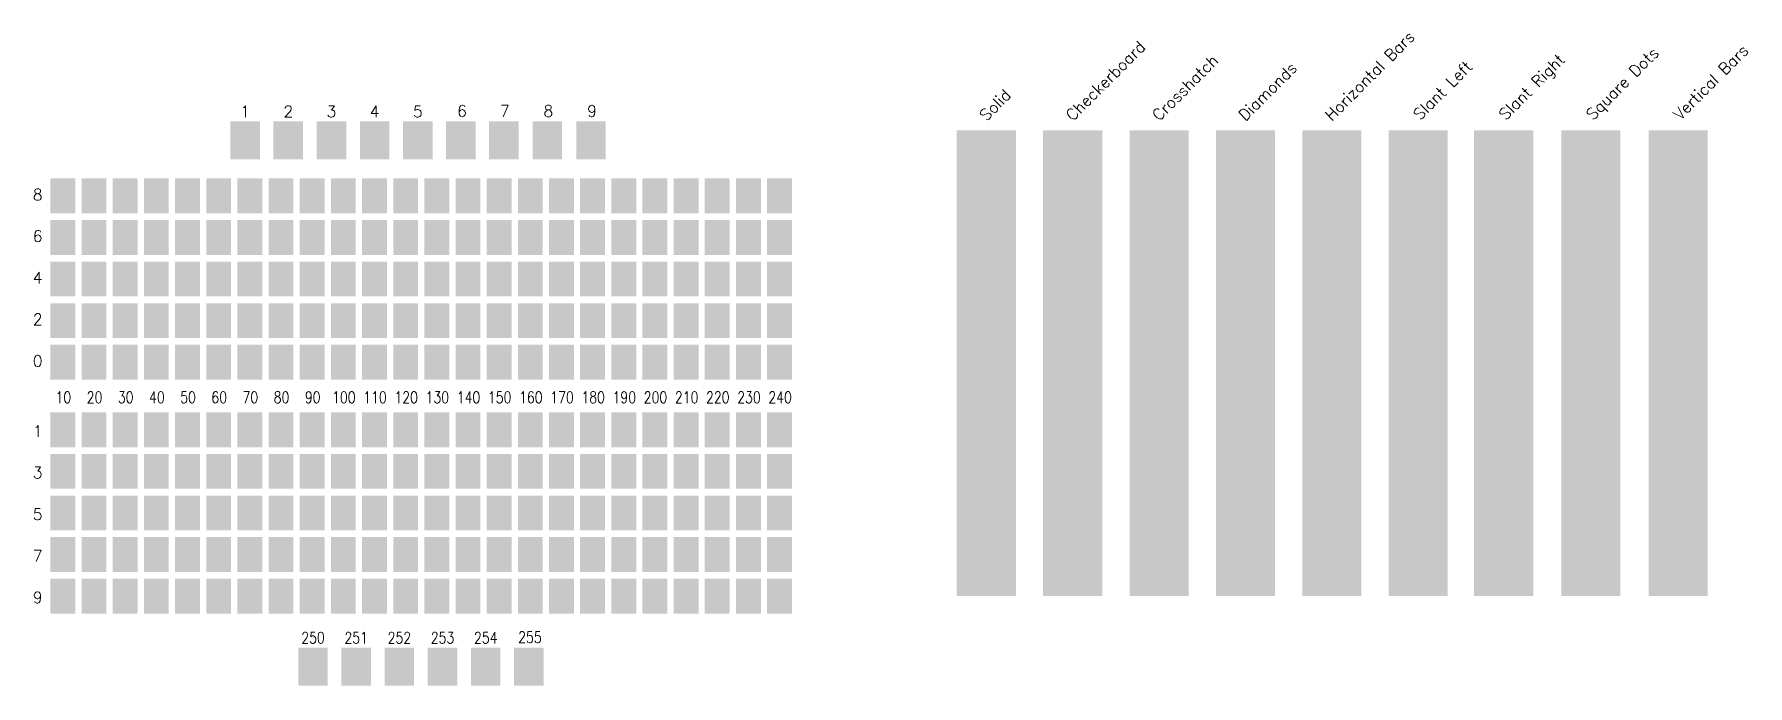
# Model space of a CAD drawing. Extents: x 1 to 331, y -12 to 113.
import ezdxf
from ezdxf.enums import TextEntityAlignment as Align

# ---------------------------------------------------------------- set-up
doc = ezdxf.new("R2010")
doc.units = 0
doc.header["$MEASUREMENT"] = 0
doc.layers.add('Color Table', color=7, linetype='Continuous')
doc.layers.add('Fill Patterns', color=7, linetype='Continuous')
doc.styles.add('Romans', font='romans.shx')

# ---------------------------------------------------------------- blocks, each defined once
blk = doc.blocks.new('Color Swatch')
at = {"color": 0}
blk.add_solid([(0, 0), (0, 6.7), (4.8, 0), (4.8, 6.7)], dxfattribs=at)

msp = doc.modelspace()

# ---------------------------------------------------------------- linework, layer by layer
at = {"layer": 'Color Table', "color": 1}
msp.add_solid([(38.64, 89.37), (38.64, 96.68), (44.33, 89.37), (44.33, 96.68)], dxfattribs=at)
at = {"layer": 'Color Table', "color": 2}
msp.add_solid([(46.95, 89.37), (46.95, 96.68), (52.64, 89.37), (52.64, 96.68)], dxfattribs=at)
at = {"layer": 'Color Table', "color": 3}
msp.add_solid([(55.27, 89.37), (55.27, 96.68), (60.95, 89.37), (60.95, 96.68)], dxfattribs=at)
at = {"layer": 'Color Table', "color": 4}
msp.add_solid([(63.58, 89.37), (63.58, 96.68), (69.27, 89.37), (69.27, 96.68)], dxfattribs=at)
at = {"layer": 'Color Table', "color": 5}
msp.add_solid([(71.89, 89.37), (71.89, 96.68), (77.58, 89.37), (77.58, 96.68)], dxfattribs=at)
at = {"layer": 'Color Table', "color": 6}
msp.add_solid([(80.2, 89.37), (80.2, 96.68), (85.89, 89.37), (85.89, 96.68)], dxfattribs=at)
at = {"layer": 'Color Table', "color": 7}
msp.add_solid([(88.45, 89.37), (88.45, 96.68), (94.13, 89.37), (94.13, 96.68)], dxfattribs=at)
at = {"layer": 'Color Table', "color": 8}
msp.add_solid([(96.84, 89.37), (96.84, 96.68), (102.53, 89.37), (102.53, 96.68)], dxfattribs=at)
at = {"layer": 'Color Table', "color": 9}
msp.add_solid([(105.24, 89.37), (105.24, 96.68), (110.93, 89.37), (110.93, 96.68)], dxfattribs=at)
at = {"layer": 'Color Table', "color": 250}
msp.add_solid([(51.72, -11.88), (51.72, -4.57), (57.41, -11.88), (57.41, -4.57)], dxfattribs=at)
at = {"layer": 'Color Table', "color": 251}
msp.add_solid([(60.03, -11.88), (60.03, -4.57), (65.72, -11.88), (65.72, -4.57)], dxfattribs=at)
at = {"layer": 'Color Table', "color": 252}
msp.add_solid([(68.35, -11.88), (68.35, -4.57), (74.03, -11.88), (74.03, -4.57)], dxfattribs=at)
at = {"layer": 'Color Table', "color": 253}
msp.add_solid([(76.66, -11.88), (76.66, -4.57), (82.35, -11.88), (82.35, -4.57)], dxfattribs=at)
at = {"layer": 'Color Table', "color": 254}
msp.add_solid([(84.97, -11.88), (84.97, -4.57), (90.66, -11.88), (90.66, -4.57)], dxfattribs=at)
at = {"layer": 'Color Table', "color": 255}
msp.add_solid([(93.28, -11.88), (93.28, -4.57), (98.97, -11.88), (98.97, -4.57)], dxfattribs=at)
at = {"layer": 'Fill Patterns', "color": 1}
msp.add_solid([(178.52, 5.35), (178.52, 94.98), (189.89, 5.35), (189.89, 94.98)], dxfattribs=at)
at = {"layer": 'Fill Patterns', "color": 2}
msp.add_solid([(195.14, 5.35), (195.14, 94.98), (206.52, 5.35), (206.52, 94.98)], dxfattribs=at)
at = {"layer": 'Fill Patterns', "color": 3}
msp.add_solid([(211.77, 5.35), (211.77, 94.98), (223.14, 5.35), (223.14, 94.98)], dxfattribs=at)
at = {"layer": 'Fill Patterns', "color": 4}
msp.add_solid([(228.39, 5.35), (228.39, 94.98), (239.77, 5.35), (239.77, 94.98)], dxfattribs=at)
at = {"layer": 'Fill Patterns', "color": 5}
msp.add_solid([(245.02, 5.35), (245.02, 94.98), (256.39, 5.35), (256.39, 94.98)], dxfattribs=at)
at = {"layer": 'Fill Patterns', "color": 6}
msp.add_solid([(261.64, 5.35), (261.64, 94.98), (273.02, 5.35), (273.02, 94.98)], dxfattribs=at)
at = {"layer": 'Fill Patterns', "color": 7}
msp.add_solid([(278.12, 5.35), (278.12, 94.98), (289.5, 5.35), (289.5, 94.98)], dxfattribs=at)
at = {"layer": 'Fill Patterns', "color": 8}
msp.add_solid([(294.92, 5.35), (294.92, 94.98), (306.3, 5.35), (306.3, 94.98)], dxfattribs=at)
at = {"layer": 'Fill Patterns', "color": 9}
msp.add_solid([(311.72, 5.35), (311.72, 94.98), (323.1, 5.35), (323.1, 94.98)], dxfattribs=at)

# ---------------------------------------------------------------- block references
at = {"layer": 'Color Table', "color": 18, "xscale": -1, "rotation": 180}
msp.add_blockref('Color Swatch', (4, 85.7), dxfattribs=at)
at = {"layer": 'Color Table', "color": 28, "xscale": -1, "rotation": 180}
msp.add_blockref('Color Swatch', (10, 85.7), dxfattribs=at)
at = {"layer": 'Color Table', "color": 38, "xscale": -1, "rotation": 180}
msp.add_blockref('Color Swatch', (16, 85.7), dxfattribs=at)
at = {"layer": 'Color Table', "color": 48, "xscale": -1, "rotation": 180}
msp.add_blockref('Color Swatch', (22, 85.7), dxfattribs=at)
at = {"layer": 'Color Table', "color": 58, "xscale": -1, "rotation": 180}
msp.add_blockref('Color Swatch', (28, 85.7), dxfattribs=at)
at = {"layer": 'Color Table', "color": 68, "xscale": -1, "rotation": 180}
msp.add_blockref('Color Swatch', (34, 85.7), dxfattribs=at)
at = {"layer": 'Color Table', "color": 78, "xscale": -1, "rotation": 180}
msp.add_blockref('Color Swatch', (40, 85.7), dxfattribs=at)
at = {"layer": 'Color Table', "color": 88, "xscale": -1, "rotation": 180}
msp.add_blockref('Color Swatch', (46, 85.7), dxfattribs=at)
at = {"layer": 'Color Table', "color": 98, "xscale": -1, "rotation": 180}
msp.add_blockref('Color Swatch', (52, 85.7), dxfattribs=at)
at = {"layer": 'Color Table', "color": 108, "xscale": -1, "rotation": 180}
msp.add_blockref('Color Swatch', (58, 85.7), dxfattribs=at)
at = {"layer": 'Color Table', "color": 118, "xscale": -1, "rotation": 180}
msp.add_blockref('Color Swatch', (64, 85.7), dxfattribs=at)
at = {"layer": 'Color Table', "color": 128, "xscale": -1, "rotation": 180}
msp.add_blockref('Color Swatch', (70, 85.7), dxfattribs=at)
at = {"layer": 'Color Table', "color": 138, "xscale": -1, "rotation": 180}
msp.add_blockref('Color Swatch', (76, 85.7), dxfattribs=at)
at = {"layer": 'Color Table', "color": 148, "xscale": -1, "rotation": 180}
msp.add_blockref('Color Swatch', (82, 85.7), dxfattribs=at)
at = {"layer": 'Color Table', "color": 158, "xscale": -1, "rotation": 180}
msp.add_blockref('Color Swatch', (88, 85.7), dxfattribs=at)
at = {"layer": 'Color Table', "color": 168, "xscale": -1, "rotation": 180}
msp.add_blockref('Color Swatch', (94, 85.7), dxfattribs=at)
at = {"layer": 'Color Table', "color": 178, "xscale": -1, "rotation": 180}
msp.add_blockref('Color Swatch', (100, 85.7), dxfattribs=at)
at = {"layer": 'Color Table', "color": 188, "xscale": -1, "rotation": 180}
msp.add_blockref('Color Swatch', (106, 85.7), dxfattribs=at)
at = {"layer": 'Color Table', "color": 198, "xscale": -1, "rotation": 180}
msp.add_blockref('Color Swatch', (112, 85.7), dxfattribs=at)
at = {"layer": 'Color Table', "color": 208, "xscale": -1, "rotation": 180}
msp.add_blockref('Color Swatch', (118, 85.7), dxfattribs=at)
at = {"layer": 'Color Table', "color": 218, "xscale": -1, "rotation": 180}
msp.add_blockref('Color Swatch', (124, 85.7), dxfattribs=at)
at = {"layer": 'Color Table', "color": 228, "xscale": -1, "rotation": 180}
msp.add_blockref('Color Swatch', (130, 85.7), dxfattribs=at)
at = {"layer": 'Color Table', "color": 238, "xscale": -1, "rotation": 180}
msp.add_blockref('Color Swatch', (136, 85.7), dxfattribs=at)
at = {"layer": 'Color Table', "color": 248, "xscale": -1, "rotation": 180}
msp.add_blockref('Color Swatch', (142, 85.7), dxfattribs=at)
at = {"layer": 'Color Table', "color": 16, "xscale": -1, "rotation": 180}
msp.add_blockref('Color Swatch', (4, 77.7), dxfattribs=at)
at = {"layer": 'Color Table', "color": 26, "xscale": -1, "rotation": 180}
msp.add_blockref('Color Swatch', (10, 77.7), dxfattribs=at)
at = {"layer": 'Color Table', "color": 36, "xscale": -1, "rotation": 180}
msp.add_blockref('Color Swatch', (16, 77.7), dxfattribs=at)
at = {"layer": 'Color Table', "color": 46, "xscale": -1, "rotation": 180}
msp.add_blockref('Color Swatch', (22, 77.7), dxfattribs=at)
at = {"layer": 'Color Table', "color": 56, "xscale": -1, "rotation": 180}
msp.add_blockref('Color Swatch', (28, 77.7), dxfattribs=at)
at = {"layer": 'Color Table', "color": 66, "xscale": -1, "rotation": 180}
msp.add_blockref('Color Swatch', (34, 77.7), dxfattribs=at)
at = {"layer": 'Color Table', "color": 76, "xscale": -1, "rotation": 180}
msp.add_blockref('Color Swatch', (40, 77.7), dxfattribs=at)
at = {"layer": 'Color Table', "color": 86, "xscale": -1, "rotation": 180}
msp.add_blockref('Color Swatch', (46, 77.7), dxfattribs=at)
at = {"layer": 'Color Table', "color": 96, "xscale": -1, "rotation": 180}
msp.add_blockref('Color Swatch', (52, 77.7), dxfattribs=at)
at = {"layer": 'Color Table', "color": 106, "xscale": -1, "rotation": 180}
msp.add_blockref('Color Swatch', (58, 77.7), dxfattribs=at)
at = {"layer": 'Color Table', "color": 116, "xscale": -1, "rotation": 180}
msp.add_blockref('Color Swatch', (64, 77.7), dxfattribs=at)
at = {"layer": 'Color Table', "color": 126, "xscale": -1, "rotation": 180}
msp.add_blockref('Color Swatch', (70, 77.7), dxfattribs=at)
at = {"layer": 'Color Table', "color": 136, "xscale": -1, "rotation": 180}
msp.add_blockref('Color Swatch', (76, 77.7), dxfattribs=at)
at = {"layer": 'Color Table', "color": 146, "xscale": -1, "rotation": 180}
msp.add_blockref('Color Swatch', (82, 77.7), dxfattribs=at)
at = {"layer": 'Color Table', "color": 156, "xscale": -1, "rotation": 180}
msp.add_blockref('Color Swatch', (88, 77.7), dxfattribs=at)
at = {"layer": 'Color Table', "color": 166, "xscale": -1, "rotation": 180}
msp.add_blockref('Color Swatch', (94, 77.7), dxfattribs=at)
at = {"layer": 'Color Table', "color": 176, "xscale": -1, "rotation": 180}
msp.add_blockref('Color Swatch', (100, 77.7), dxfattribs=at)
at = {"layer": 'Color Table', "color": 186, "xscale": -1, "rotation": 180}
msp.add_blockref('Color Swatch', (106, 77.7), dxfattribs=at)
at = {"layer": 'Color Table', "color": 196, "xscale": -1, "rotation": 180}
msp.add_blockref('Color Swatch', (112, 77.7), dxfattribs=at)
at = {"layer": 'Color Table', "color": 206, "xscale": -1, "rotation": 180}
msp.add_blockref('Color Swatch', (118, 77.7), dxfattribs=at)
at = {"layer": 'Color Table', "color": 216, "xscale": -1, "rotation": 180}
msp.add_blockref('Color Swatch', (124, 77.7), dxfattribs=at)
at = {"layer": 'Color Table', "color": 226, "xscale": -1, "rotation": 180}
msp.add_blockref('Color Swatch', (130, 77.7), dxfattribs=at)
at = {"layer": 'Color Table', "color": 236, "xscale": -1, "rotation": 180}
msp.add_blockref('Color Swatch', (136, 77.7), dxfattribs=at)
at = {"layer": 'Color Table', "color": 246, "xscale": -1, "rotation": 180}
msp.add_blockref('Color Swatch', (142, 77.7), dxfattribs=at)
at = {"layer": 'Color Table', "color": 14, "xscale": -1, "rotation": 180}
msp.add_blockref('Color Swatch', (4, 69.7), dxfattribs=at)
at = {"layer": 'Color Table', "color": 24, "xscale": -1, "rotation": 180}
msp.add_blockref('Color Swatch', (10, 69.7), dxfattribs=at)
at = {"layer": 'Color Table', "color": 34, "xscale": -1, "rotation": 180}
msp.add_blockref('Color Swatch', (16, 69.7), dxfattribs=at)
at = {"layer": 'Color Table', "color": 44, "xscale": -1, "rotation": 180}
msp.add_blockref('Color Swatch', (22, 69.7), dxfattribs=at)
at = {"layer": 'Color Table', "color": 54, "xscale": -1, "rotation": 180}
msp.add_blockref('Color Swatch', (28, 69.7), dxfattribs=at)
at = {"layer": 'Color Table', "color": 64, "xscale": -1, "rotation": 180}
msp.add_blockref('Color Swatch', (34, 69.7), dxfattribs=at)
at = {"layer": 'Color Table', "color": 74, "xscale": -1, "rotation": 180}
msp.add_blockref('Color Swatch', (40, 69.7), dxfattribs=at)
at = {"layer": 'Color Table', "color": 84, "xscale": -1, "rotation": 180}
msp.add_blockref('Color Swatch', (46, 69.7), dxfattribs=at)
at = {"layer": 'Color Table', "color": 94, "xscale": -1, "rotation": 180}
msp.add_blockref('Color Swatch', (52, 69.7), dxfattribs=at)
at = {"layer": 'Color Table', "color": 104, "xscale": -1, "rotation": 180}
msp.add_blockref('Color Swatch', (58, 69.7), dxfattribs=at)
at = {"layer": 'Color Table', "color": 114, "xscale": -1, "rotation": 180}
msp.add_blockref('Color Swatch', (64, 69.7), dxfattribs=at)
at = {"layer": 'Color Table', "color": 124, "xscale": -1, "rotation": 180}
msp.add_blockref('Color Swatch', (70, 69.7), dxfattribs=at)
at = {"layer": 'Color Table', "color": 134, "xscale": -1, "rotation": 180}
msp.add_blockref('Color Swatch', (76, 69.7), dxfattribs=at)
at = {"layer": 'Color Table', "color": 144, "xscale": -1, "rotation": 180}
msp.add_blockref('Color Swatch', (82, 69.7), dxfattribs=at)
at = {"layer": 'Color Table', "color": 154, "xscale": -1, "rotation": 180}
msp.add_blockref('Color Swatch', (88, 69.7), dxfattribs=at)
at = {"layer": 'Color Table', "color": 164, "xscale": -1, "rotation": 180}
msp.add_blockref('Color Swatch', (94, 69.7), dxfattribs=at)
at = {"layer": 'Color Table', "color": 174, "xscale": -1, "rotation": 180}
msp.add_blockref('Color Swatch', (100, 69.7), dxfattribs=at)
at = {"layer": 'Color Table', "color": 184, "xscale": -1, "rotation": 180}
msp.add_blockref('Color Swatch', (106, 69.7), dxfattribs=at)
at = {"layer": 'Color Table', "color": 194, "xscale": -1, "rotation": 180}
msp.add_blockref('Color Swatch', (112, 69.7), dxfattribs=at)
at = {"layer": 'Color Table', "color": 204, "xscale": -1, "rotation": 180}
msp.add_blockref('Color Swatch', (118, 69.7), dxfattribs=at)
at = {"layer": 'Color Table', "color": 214, "xscale": -1, "rotation": 180}
msp.add_blockref('Color Swatch', (124, 69.7), dxfattribs=at)
at = {"layer": 'Color Table', "color": 224, "xscale": -1, "rotation": 180}
msp.add_blockref('Color Swatch', (130, 69.7), dxfattribs=at)
at = {"layer": 'Color Table', "color": 234, "xscale": -1, "rotation": 180}
msp.add_blockref('Color Swatch', (136, 69.7), dxfattribs=at)
at = {"layer": 'Color Table', "color": 244, "xscale": -1, "rotation": 180}
msp.add_blockref('Color Swatch', (142, 69.7), dxfattribs=at)
at = {"layer": 'Color Table', "color": 12, "xscale": -1, "rotation": 180}
msp.add_blockref('Color Swatch', (4, 61.7), dxfattribs=at)
at = {"layer": 'Color Table', "color": 22, "xscale": -1, "rotation": 180}
msp.add_blockref('Color Swatch', (10, 61.7), dxfattribs=at)
at = {"layer": 'Color Table', "color": 32, "xscale": -1, "rotation": 180}
msp.add_blockref('Color Swatch', (16, 61.7), dxfattribs=at)
at = {"layer": 'Color Table', "color": 42, "xscale": -1, "rotation": 180}
msp.add_blockref('Color Swatch', (22, 61.7), dxfattribs=at)
at = {"layer": 'Color Table', "color": 52, "xscale": -1, "rotation": 180}
msp.add_blockref('Color Swatch', (28, 61.7), dxfattribs=at)
at = {"layer": 'Color Table', "color": 62, "xscale": -1, "rotation": 180}
msp.add_blockref('Color Swatch', (34, 61.7), dxfattribs=at)
at = {"layer": 'Color Table', "color": 72, "xscale": -1, "rotation": 180}
msp.add_blockref('Color Swatch', (40, 61.7), dxfattribs=at)
at = {"layer": 'Color Table', "color": 82, "xscale": -1, "rotation": 180}
msp.add_blockref('Color Swatch', (46, 61.7), dxfattribs=at)
at = {"layer": 'Color Table', "color": 92, "xscale": -1, "rotation": 180}
msp.add_blockref('Color Swatch', (52, 61.7), dxfattribs=at)
at = {"layer": 'Color Table', "color": 102, "xscale": -1, "rotation": 180}
msp.add_blockref('Color Swatch', (58, 61.7), dxfattribs=at)
at = {"layer": 'Color Table', "color": 112, "xscale": -1, "rotation": 180}
msp.add_blockref('Color Swatch', (64, 61.7), dxfattribs=at)
at = {"layer": 'Color Table', "color": 122, "xscale": -1, "rotation": 180}
msp.add_blockref('Color Swatch', (70, 61.7), dxfattribs=at)
at = {"layer": 'Color Table', "color": 132, "xscale": -1, "rotation": 180}
msp.add_blockref('Color Swatch', (76, 61.7), dxfattribs=at)
at = {"layer": 'Color Table', "color": 142, "xscale": -1, "rotation": 180}
msp.add_blockref('Color Swatch', (82, 61.7), dxfattribs=at)
at = {"layer": 'Color Table', "color": 152, "xscale": -1, "rotation": 180}
msp.add_blockref('Color Swatch', (88, 61.7), dxfattribs=at)
at = {"layer": 'Color Table', "color": 162, "xscale": -1, "rotation": 180}
msp.add_blockref('Color Swatch', (94, 61.7), dxfattribs=at)
at = {"layer": 'Color Table', "color": 172, "xscale": -1, "rotation": 180}
msp.add_blockref('Color Swatch', (100, 61.7), dxfattribs=at)
at = {"layer": 'Color Table', "color": 182, "xscale": -1, "rotation": 180}
msp.add_blockref('Color Swatch', (106, 61.7), dxfattribs=at)
at = {"layer": 'Color Table', "color": 192, "xscale": -1, "rotation": 180}
msp.add_blockref('Color Swatch', (112, 61.7), dxfattribs=at)
at = {"layer": 'Color Table', "color": 202, "xscale": -1, "rotation": 180}
msp.add_blockref('Color Swatch', (118, 61.7), dxfattribs=at)
at = {"layer": 'Color Table', "color": 212, "xscale": -1, "rotation": 180}
msp.add_blockref('Color Swatch', (124, 61.7), dxfattribs=at)
at = {"layer": 'Color Table', "color": 222, "xscale": -1, "rotation": 180}
msp.add_blockref('Color Swatch', (130, 61.7), dxfattribs=at)
at = {"layer": 'Color Table', "color": 232, "xscale": -1, "rotation": 180}
msp.add_blockref('Color Swatch', (136, 61.7), dxfattribs=at)
at = {"layer": 'Color Table', "color": 242, "xscale": -1, "rotation": 180}
msp.add_blockref('Color Swatch', (142, 61.7), dxfattribs=at)
at = {"layer": 'Color Table', "color": 10, "xscale": -1, "rotation": 180}
msp.add_blockref('Color Swatch', (4, 53.7), dxfattribs=at)
at = {"layer": 'Color Table', "color": 20, "xscale": -1, "rotation": 180}
msp.add_blockref('Color Swatch', (10, 53.7), dxfattribs=at)
at = {"layer": 'Color Table', "color": 30, "xscale": -1, "rotation": 180}
msp.add_blockref('Color Swatch', (16, 53.7), dxfattribs=at)
at = {"layer": 'Color Table', "color": 40, "xscale": -1, "rotation": 180}
msp.add_blockref('Color Swatch', (22, 53.7), dxfattribs=at)
at = {"layer": 'Color Table', "color": 50, "xscale": -1, "rotation": 180}
msp.add_blockref('Color Swatch', (28, 53.7), dxfattribs=at)
at = {"layer": 'Color Table', "color": 60, "xscale": -1, "rotation": 180}
msp.add_blockref('Color Swatch', (34, 53.7), dxfattribs=at)
at = {"layer": 'Color Table', "color": 70, "xscale": -1, "rotation": 180}
msp.add_blockref('Color Swatch', (40, 53.7), dxfattribs=at)
at = {"layer": 'Color Table', "color": 80, "xscale": -1, "rotation": 180}
msp.add_blockref('Color Swatch', (46, 53.7), dxfattribs=at)
at = {"layer": 'Color Table', "color": 90, "xscale": -1, "rotation": 180}
msp.add_blockref('Color Swatch', (52, 53.7), dxfattribs=at)
at = {"layer": 'Color Table', "color": 100, "xscale": -1, "rotation": 180}
msp.add_blockref('Color Swatch', (58, 53.7), dxfattribs=at)
at = {"layer": 'Color Table', "color": 110, "xscale": -1, "rotation": 180}
msp.add_blockref('Color Swatch', (64, 53.7), dxfattribs=at)
at = {"layer": 'Color Table', "color": 120, "xscale": -1, "rotation": 180}
msp.add_blockref('Color Swatch', (70, 53.7), dxfattribs=at)
at = {"layer": 'Color Table', "color": 130, "xscale": -1, "rotation": 180}
msp.add_blockref('Color Swatch', (76, 53.7), dxfattribs=at)
at = {"layer": 'Color Table', "color": 140, "xscale": -1, "rotation": 180}
msp.add_blockref('Color Swatch', (82, 53.7), dxfattribs=at)
at = {"layer": 'Color Table', "color": 150, "xscale": -1, "rotation": 180}
msp.add_blockref('Color Swatch', (88, 53.7), dxfattribs=at)
at = {"layer": 'Color Table', "color": 160, "xscale": -1, "rotation": 180}
msp.add_blockref('Color Swatch', (94, 53.7), dxfattribs=at)
at = {"layer": 'Color Table', "color": 170, "xscale": -1, "rotation": 180}
msp.add_blockref('Color Swatch', (100, 53.7), dxfattribs=at)
at = {"layer": 'Color Table', "color": 180, "xscale": -1, "rotation": 180}
msp.add_blockref('Color Swatch', (106, 53.7), dxfattribs=at)
at = {"layer": 'Color Table', "color": 190, "xscale": -1, "rotation": 180}
msp.add_blockref('Color Swatch', (112, 53.7), dxfattribs=at)
at = {"layer": 'Color Table', "color": 200, "xscale": -1, "rotation": 180}
msp.add_blockref('Color Swatch', (118, 53.7), dxfattribs=at)
at = {"layer": 'Color Table', "color": 210, "xscale": -1, "rotation": 180}
msp.add_blockref('Color Swatch', (124, 53.7), dxfattribs=at)
at = {"layer": 'Color Table', "color": 220, "xscale": -1, "rotation": 180}
msp.add_blockref('Color Swatch', (130, 53.7), dxfattribs=at)
at = {"layer": 'Color Table', "color": 230, "xscale": -1, "rotation": 180}
msp.add_blockref('Color Swatch', (136, 53.7), dxfattribs=at)
at = {"layer": 'Color Table', "color": 240, "xscale": -1, "rotation": 180}
msp.add_blockref('Color Swatch', (142, 53.7), dxfattribs=at)
at = {"layer": 'Color Table', "color": 11}
msp.add_blockref('Color Swatch', (4, 34), dxfattribs=at)
at = {"layer": 'Color Table', "color": 21}
msp.add_blockref('Color Swatch', (10, 34), dxfattribs=at)
at = {"layer": 'Color Table', "color": 31}
msp.add_blockref('Color Swatch', (16, 34), dxfattribs=at)
at = {"layer": 'Color Table', "color": 41}
msp.add_blockref('Color Swatch', (22, 34), dxfattribs=at)
at = {"layer": 'Color Table', "color": 51}
msp.add_blockref('Color Swatch', (28, 34), dxfattribs=at)
at = {"layer": 'Color Table', "color": 61}
msp.add_blockref('Color Swatch', (34, 34), dxfattribs=at)
at = {"layer": 'Color Table', "color": 71}
msp.add_blockref('Color Swatch', (40, 34), dxfattribs=at)
at = {"layer": 'Color Table', "color": 81}
msp.add_blockref('Color Swatch', (46, 34), dxfattribs=at)
at = {"layer": 'Color Table', "color": 91}
msp.add_blockref('Color Swatch', (52, 34), dxfattribs=at)
at = {"layer": 'Color Table', "color": 101}
msp.add_blockref('Color Swatch', (58, 34), dxfattribs=at)
at = {"layer": 'Color Table', "color": 111}
msp.add_blockref('Color Swatch', (64, 34), dxfattribs=at)
at = {"layer": 'Color Table', "color": 121}
msp.add_blockref('Color Swatch', (70, 34), dxfattribs=at)
at = {"layer": 'Color Table', "color": 131}
msp.add_blockref('Color Swatch', (76, 34), dxfattribs=at)
at = {"layer": 'Color Table', "color": 141}
msp.add_blockref('Color Swatch', (82, 34), dxfattribs=at)
at = {"layer": 'Color Table', "color": 151}
msp.add_blockref('Color Swatch', (88, 34), dxfattribs=at)
at = {"layer": 'Color Table', "color": 161}
msp.add_blockref('Color Swatch', (94, 34), dxfattribs=at)
at = {"layer": 'Color Table', "color": 171}
msp.add_blockref('Color Swatch', (100, 34), dxfattribs=at)
at = {"layer": 'Color Table', "color": 181}
msp.add_blockref('Color Swatch', (106, 34), dxfattribs=at)
at = {"layer": 'Color Table', "color": 191}
msp.add_blockref('Color Swatch', (112, 34), dxfattribs=at)
at = {"layer": 'Color Table', "color": 201}
msp.add_blockref('Color Swatch', (118, 34), dxfattribs=at)
at = {"layer": 'Color Table', "color": 211}
msp.add_blockref('Color Swatch', (124, 34), dxfattribs=at)
at = {"layer": 'Color Table', "color": 221}
msp.add_blockref('Color Swatch', (130, 34), dxfattribs=at)
at = {"layer": 'Color Table', "color": 231}
msp.add_blockref('Color Swatch', (136, 34), dxfattribs=at)
at = {"layer": 'Color Table', "color": 241}
msp.add_blockref('Color Swatch', (142, 34), dxfattribs=at)
at = {"layer": 'Color Table', "color": 13}
msp.add_blockref('Color Swatch', (4, 26), dxfattribs=at)
at = {"layer": 'Color Table', "color": 23}
msp.add_blockref('Color Swatch', (10, 26), dxfattribs=at)
at = {"layer": 'Color Table', "color": 33}
msp.add_blockref('Color Swatch', (16, 26), dxfattribs=at)
at = {"layer": 'Color Table', "color": 43}
msp.add_blockref('Color Swatch', (22, 26), dxfattribs=at)
at = {"layer": 'Color Table', "color": 53}
msp.add_blockref('Color Swatch', (28, 26), dxfattribs=at)
at = {"layer": 'Color Table', "color": 63}
msp.add_blockref('Color Swatch', (34, 26), dxfattribs=at)
at = {"layer": 'Color Table', "color": 73}
msp.add_blockref('Color Swatch', (40, 26), dxfattribs=at)
at = {"layer": 'Color Table', "color": 83}
msp.add_blockref('Color Swatch', (46, 26), dxfattribs=at)
at = {"layer": 'Color Table', "color": 93}
msp.add_blockref('Color Swatch', (52, 26), dxfattribs=at)
at = {"layer": 'Color Table', "color": 103}
msp.add_blockref('Color Swatch', (58, 26), dxfattribs=at)
at = {"layer": 'Color Table', "color": 113}
msp.add_blockref('Color Swatch', (64, 26), dxfattribs=at)
at = {"layer": 'Color Table', "color": 123}
msp.add_blockref('Color Swatch', (70, 26), dxfattribs=at)
at = {"layer": 'Color Table', "color": 133}
msp.add_blockref('Color Swatch', (76, 26), dxfattribs=at)
at = {"layer": 'Color Table', "color": 143}
msp.add_blockref('Color Swatch', (82, 26), dxfattribs=at)
at = {"layer": 'Color Table', "color": 153}
msp.add_blockref('Color Swatch', (88, 26), dxfattribs=at)
at = {"layer": 'Color Table', "color": 163}
msp.add_blockref('Color Swatch', (94, 26), dxfattribs=at)
at = {"layer": 'Color Table', "color": 173}
msp.add_blockref('Color Swatch', (100, 26), dxfattribs=at)
at = {"layer": 'Color Table', "color": 183}
msp.add_blockref('Color Swatch', (106, 26), dxfattribs=at)
at = {"layer": 'Color Table', "color": 193}
msp.add_blockref('Color Swatch', (112, 26), dxfattribs=at)
at = {"layer": 'Color Table', "color": 203}
msp.add_blockref('Color Swatch', (118, 26), dxfattribs=at)
at = {"layer": 'Color Table', "color": 213}
msp.add_blockref('Color Swatch', (124, 26), dxfattribs=at)
at = {"layer": 'Color Table', "color": 223}
msp.add_blockref('Color Swatch', (130, 26), dxfattribs=at)
at = {"layer": 'Color Table', "color": 233}
msp.add_blockref('Color Swatch', (136, 26), dxfattribs=at)
at = {"layer": 'Color Table', "color": 243}
msp.add_blockref('Color Swatch', (142, 26), dxfattribs=at)
at = {"layer": 'Color Table', "color": 15}
msp.add_blockref('Color Swatch', (4, 18), dxfattribs=at)
at = {"layer": 'Color Table', "color": 25}
msp.add_blockref('Color Swatch', (10, 18), dxfattribs=at)
at = {"layer": 'Color Table', "color": 35}
msp.add_blockref('Color Swatch', (16, 18), dxfattribs=at)
at = {"layer": 'Color Table', "color": 45}
msp.add_blockref('Color Swatch', (22, 18), dxfattribs=at)
at = {"layer": 'Color Table', "color": 55}
msp.add_blockref('Color Swatch', (28, 18), dxfattribs=at)
at = {"layer": 'Color Table', "color": 65}
msp.add_blockref('Color Swatch', (34, 18), dxfattribs=at)
at = {"layer": 'Color Table', "color": 75}
msp.add_blockref('Color Swatch', (40, 18), dxfattribs=at)
at = {"layer": 'Color Table', "color": 85}
msp.add_blockref('Color Swatch', (46, 18), dxfattribs=at)
at = {"layer": 'Color Table', "color": 95}
msp.add_blockref('Color Swatch', (52, 18), dxfattribs=at)
at = {"layer": 'Color Table', "color": 105}
msp.add_blockref('Color Swatch', (58, 18), dxfattribs=at)
at = {"layer": 'Color Table', "color": 115}
msp.add_blockref('Color Swatch', (64, 18), dxfattribs=at)
at = {"layer": 'Color Table', "color": 125}
msp.add_blockref('Color Swatch', (70, 18), dxfattribs=at)
at = {"layer": 'Color Table', "color": 135}
msp.add_blockref('Color Swatch', (76, 18), dxfattribs=at)
at = {"layer": 'Color Table', "color": 145}
msp.add_blockref('Color Swatch', (82, 18), dxfattribs=at)
at = {"layer": 'Color Table', "color": 155}
msp.add_blockref('Color Swatch', (88, 18), dxfattribs=at)
at = {"layer": 'Color Table', "color": 165}
msp.add_blockref('Color Swatch', (94, 18), dxfattribs=at)
at = {"layer": 'Color Table', "color": 175}
msp.add_blockref('Color Swatch', (100, 18), dxfattribs=at)
at = {"layer": 'Color Table', "color": 185}
msp.add_blockref('Color Swatch', (106, 18), dxfattribs=at)
at = {"layer": 'Color Table', "color": 195}
msp.add_blockref('Color Swatch', (112, 18), dxfattribs=at)
at = {"layer": 'Color Table', "color": 205}
msp.add_blockref('Color Swatch', (118, 18), dxfattribs=at)
at = {"layer": 'Color Table', "color": 215}
msp.add_blockref('Color Swatch', (124, 18), dxfattribs=at)
at = {"layer": 'Color Table', "color": 225}
msp.add_blockref('Color Swatch', (130, 18), dxfattribs=at)
at = {"layer": 'Color Table', "color": 235}
msp.add_blockref('Color Swatch', (136, 18), dxfattribs=at)
at = {"layer": 'Color Table', "color": 245}
msp.add_blockref('Color Swatch', (142, 18), dxfattribs=at)
at = {"layer": 'Color Table', "color": 17}
msp.add_blockref('Color Swatch', (4, 10), dxfattribs=at)
at = {"layer": 'Color Table', "color": 27}
msp.add_blockref('Color Swatch', (10, 10), dxfattribs=at)
at = {"layer": 'Color Table', "color": 37}
msp.add_blockref('Color Swatch', (16, 10), dxfattribs=at)
at = {"layer": 'Color Table', "color": 47}
msp.add_blockref('Color Swatch', (22, 10), dxfattribs=at)
at = {"layer": 'Color Table', "color": 57}
msp.add_blockref('Color Swatch', (28, 10), dxfattribs=at)
at = {"layer": 'Color Table', "color": 67}
msp.add_blockref('Color Swatch', (34, 10), dxfattribs=at)
at = {"layer": 'Color Table', "color": 77}
msp.add_blockref('Color Swatch', (40, 10), dxfattribs=at)
at = {"layer": 'Color Table', "color": 87}
msp.add_blockref('Color Swatch', (46, 10), dxfattribs=at)
at = {"layer": 'Color Table', "color": 97}
msp.add_blockref('Color Swatch', (52, 10), dxfattribs=at)
at = {"layer": 'Color Table', "color": 107}
msp.add_blockref('Color Swatch', (58, 10), dxfattribs=at)
at = {"layer": 'Color Table', "color": 117}
msp.add_blockref('Color Swatch', (64, 10), dxfattribs=at)
at = {"layer": 'Color Table', "color": 127}
msp.add_blockref('Color Swatch', (70, 10), dxfattribs=at)
at = {"layer": 'Color Table', "color": 137}
msp.add_blockref('Color Swatch', (76, 10), dxfattribs=at)
at = {"layer": 'Color Table', "color": 147}
msp.add_blockref('Color Swatch', (82, 10), dxfattribs=at)
at = {"layer": 'Color Table', "color": 157}
msp.add_blockref('Color Swatch', (88, 10), dxfattribs=at)
at = {"layer": 'Color Table', "color": 167}
msp.add_blockref('Color Swatch', (94, 10), dxfattribs=at)
at = {"layer": 'Color Table', "color": 177}
msp.add_blockref('Color Swatch', (100, 10), dxfattribs=at)
at = {"layer": 'Color Table', "color": 187}
msp.add_blockref('Color Swatch', (106, 10), dxfattribs=at)
at = {"layer": 'Color Table', "color": 197}
msp.add_blockref('Color Swatch', (112, 10), dxfattribs=at)
at = {"layer": 'Color Table', "color": 207}
msp.add_blockref('Color Swatch', (118, 10), dxfattribs=at)
at = {"layer": 'Color Table', "color": 217}
msp.add_blockref('Color Swatch', (124, 10), dxfattribs=at)
at = {"layer": 'Color Table', "color": 227}
msp.add_blockref('Color Swatch', (130, 10), dxfattribs=at)
at = {"layer": 'Color Table', "color": 237}
msp.add_blockref('Color Swatch', (136, 10), dxfattribs=at)
at = {"layer": 'Color Table', "color": 247}
msp.add_blockref('Color Swatch', (142, 10), dxfattribs=at)
at = {"layer": 'Color Table', "color": 19}
msp.add_blockref('Color Swatch', (4, 2), dxfattribs=at)
at = {"layer": 'Color Table', "color": 29}
msp.add_blockref('Color Swatch', (10, 2), dxfattribs=at)
at = {"layer": 'Color Table', "color": 39}
msp.add_blockref('Color Swatch', (16, 2), dxfattribs=at)
at = {"layer": 'Color Table', "color": 49}
msp.add_blockref('Color Swatch', (22, 2), dxfattribs=at)
at = {"layer": 'Color Table', "color": 59}
msp.add_blockref('Color Swatch', (28, 2), dxfattribs=at)
at = {"layer": 'Color Table', "color": 69}
msp.add_blockref('Color Swatch', (34, 2), dxfattribs=at)
at = {"layer": 'Color Table', "color": 79}
msp.add_blockref('Color Swatch', (40, 2), dxfattribs=at)
at = {"layer": 'Color Table', "color": 89}
msp.add_blockref('Color Swatch', (46, 2), dxfattribs=at)
at = {"layer": 'Color Table', "color": 99}
msp.add_blockref('Color Swatch', (52, 2), dxfattribs=at)
at = {"layer": 'Color Table', "color": 109}
msp.add_blockref('Color Swatch', (58, 2), dxfattribs=at)
at = {"layer": 'Color Table', "color": 119}
msp.add_blockref('Color Swatch', (64, 2), dxfattribs=at)
at = {"layer": 'Color Table', "color": 129}
msp.add_blockref('Color Swatch', (70, 2), dxfattribs=at)
at = {"layer": 'Color Table', "color": 139}
msp.add_blockref('Color Swatch', (76, 2), dxfattribs=at)
at = {"layer": 'Color Table', "color": 149}
msp.add_blockref('Color Swatch', (82, 2), dxfattribs=at)
at = {"layer": 'Color Table', "color": 159}
msp.add_blockref('Color Swatch', (88, 2), dxfattribs=at)
at = {"layer": 'Color Table', "color": 169}
msp.add_blockref('Color Swatch', (94, 2), dxfattribs=at)
at = {"layer": 'Color Table', "color": 179}
msp.add_blockref('Color Swatch', (100, 2), dxfattribs=at)
at = {"layer": 'Color Table', "color": 189}
msp.add_blockref('Color Swatch', (106, 2), dxfattribs=at)
at = {"layer": 'Color Table', "color": 199}
msp.add_blockref('Color Swatch', (112, 2), dxfattribs=at)
at = {"layer": 'Color Table', "color": 209}
msp.add_blockref('Color Swatch', (118, 2), dxfattribs=at)
at = {"layer": 'Color Table', "color": 219}
msp.add_blockref('Color Swatch', (124, 2), dxfattribs=at)
at = {"layer": 'Color Table', "color": 229}
msp.add_blockref('Color Swatch', (130, 2), dxfattribs=at)
at = {"layer": 'Color Table', "color": 239}
msp.add_blockref('Color Swatch', (136, 2), dxfattribs=at)
at = {"layer": 'Color Table', "color": 249}
msp.add_blockref('Color Swatch', (142, 2), dxfattribs=at)

# ---------------------------------------------------------------- texts
at = {"layer": 'Color Table', "color": 7, "style": 'Romans'}
for s, p in [('1', (41.49, 97.49)), ('2', (49.8, 97.49)), ('3', (58.11, 97.49)), ('4', (66.42, 97.49)), ('5', (74.74, 97.49)), ('6', (83.25, 97.58)), ('7', (91.49, 97.58)), ('8', (99.88, 97.58)), ('9', (108.28, 97.58))]:
    msp.add_text(s, height=2.2, dxfattribs=at).set_placement(p, align=Align.CENTER)
for s, p in [('8', (2.5, 81.5)), ('6', (2.5, 73.5)), ('4', (2.5, 65.5)), ('2', (2.5, 57.5)), ('0', (2.5, 49.5)), ('1', (2.5, 36)), ('3', (2.5, 28)), ('5', (2.5, 20)), ('7', (2.5, 12)), ('9', (2.5, 4))]:
    msp.add_text(s, height=2.2, dxfattribs=at).set_placement(p, align=Align.RIGHT)
at = {"layer": 'Color Table', "color": 7, "style": 'Romans', "width": 0.8}
for s, p in [('10', (6.5, 42.5)), ('20', (12.5, 42.5)), ('30', (18.5, 42.5)), ('40', (24.5, 42.5)), ('50', (30.5, 42.5)), ('60', (36.5, 42.5)), ('70', (42.5, 42.5)), ('80', (48.5, 42.5)), ('90', (54.5, 42.5)), ('100', (60.5, 42.5)), ('110', (66.5, 42.5)), ('120', (72.5, 42.5)), ('130', (78.5, 42.5)), ('140', (84.5, 42.5)), ('150', (90.5, 42.5)), ('160', (96.5, 42.5)), ('170', (102.5, 42.5)), ('180', (108.5, 42.5)), ('190', (114.5, 42.5)), ('200', (120.5, 42.5)), ('210', (126.5, 42.5)), ('220', (132.5, 42.5)), ('230', (138.5, 42.5)), ('240', (144.5, 42.5)), ('250', (54.57, -3.75)), ('251', (62.88, -3.75)), ('252', (71.19, -3.75)), ('253', (79.5, -3.75)), ('254', (87.82, -3.75)), ('255', (96.32, -3.66))]:
    msp.add_text(s, height=2.2, dxfattribs=at).set_placement(p, align=Align.CENTER)
at = {"layer": 'Fill Patterns', "color": 7, "style": 'Romans'}
for s, p in [('Horizontal Bars', (250.71, 96.6)), ('Checkerboard', (200.83, 96.6)), ('Slant Right', (284.21, 96.78)), ('Square Dots', (301, 96.78)), ('Vertical Bars', (317.8, 96.78)), ('Crosshatch', (217.46, 96.6)), ('Diamonds', (234.08, 96.6)), ('Slant Left', (267.72, 96.78)), ('Solid', (184.21, 96.6))]:
    msp.add_text(s, height=2.2, rotation=45, dxfattribs=at).set_placement(p)

doc.saveas('drawing.dxf')
